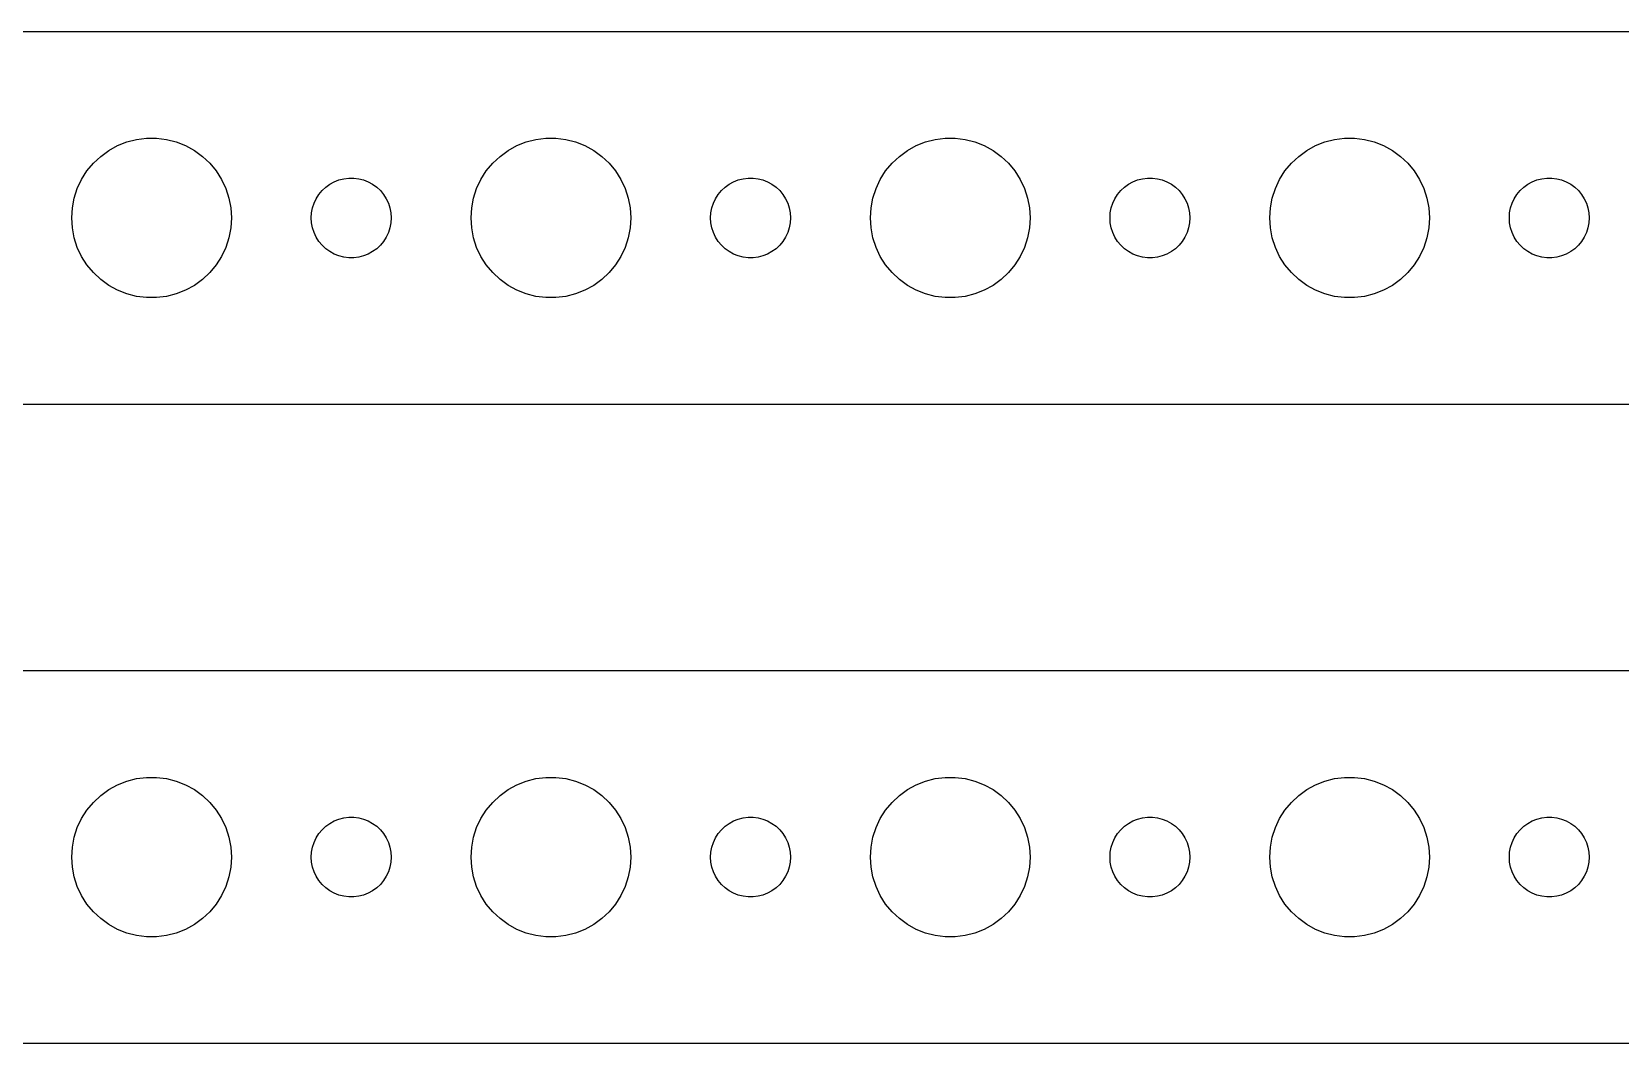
# Model space of a CAD drawing. Header units: metres. Extents: x -224 to 224, y 41 to 79.
# Drawn here: x 108 to 167.7, y 41 to 79 of the extents above; entities that cross this region are included whole.
import ezdxf

# ---------------------------------------------------------------- set-up
doc = ezdxf.new("R2010")
doc.units = ezdxf.units.M

msp = doc.modelspace()

# ---------------------------------------------------------------- linework, layer by layer
for p, q in [((219.814, 78.9901), (-219.814, 78.9901)), ((110.893, 74.533), (111.223, 74.7145)), ((111.223, 74.7145), (111.573, 74.8532)), ((111.573, 74.8532), (111.938, 74.9469)), ((111.938, 74.9469), (112.312, 74.9941)), ((112.312, 74.9941), (112.688, 74.9941)), ((112.688, 74.9941), (113.062, 74.9469)), ((113.062, 74.9469), (113.427, 74.8532)), ((113.427, 74.8532), (113.777, 74.7145)), ((113.777, 74.7145), (114.107, 74.533)), ((125.893, 74.533), (126.223, 74.7145)), ((126.223, 74.7145), (126.573, 74.8532)), ((126.573, 74.8532), (126.938, 74.9469)), ((126.938, 74.9469), (127.312, 74.9941)), ((127.312, 74.9941), (127.688, 74.9941)), ((127.688, 74.9941), (128.062, 74.9469)), ((128.062, 74.9469), (128.427, 74.8532)), ((128.427, 74.8532), (128.777, 74.7145)), ((128.777, 74.7145), (129.107, 74.533)), ((140.893, 74.533), (141.223, 74.7145)), ((141.223, 74.7145), (141.573, 74.8532)), ((141.573, 74.8532), (141.938, 74.9469)), ((141.938, 74.9469), (142.312, 74.9941)), ((142.312, 74.9941), (142.688, 74.9941)), ((142.688, 74.9941), (143.062, 74.9469)), ((143.062, 74.9469), (143.427, 74.8532)), ((143.427, 74.8532), (143.777, 74.7145)), ((143.777, 74.7145), (144.107, 74.533)), ((155.893, 74.533), (156.223, 74.7145)), ((156.223, 74.7145), (156.573, 74.8532)), ((156.573, 74.8532), (156.938, 74.9469)), ((156.938, 74.9469), (157.312, 74.9941)), ((157.312, 74.9941), (157.688, 74.9941)), ((157.688, 74.9941), (158.062, 74.9469)), ((158.062, 74.9469), (158.427, 74.8532)), ((158.427, 74.8532), (158.777, 74.7145)), ((158.777, 74.7145), (159.107, 74.533)), ((110.073, 73.7634), (110.313, 74.0536)), ((110.313, 74.0536), (110.588, 74.3115)), ((110.588, 74.3115), (110.893, 74.533)), ((114.107, 74.533), (114.412, 74.3115)), ((114.412, 74.3115), (114.687, 74.0536)), ((114.687, 74.0536), (114.927, 73.7634)), ((125.073, 73.7634), (125.313, 74.0536)), ((125.313, 74.0536), (125.588, 74.3115)), ((125.588, 74.3115), (125.893, 74.533)), ((129.107, 74.533), (129.412, 74.3115)), ((129.412, 74.3115), (129.687, 74.0536)), ((129.687, 74.0536), (129.927, 73.7634)), ((140.073, 73.7634), (140.313, 74.0536)), ((140.313, 74.0536), (140.588, 74.3115)), ((140.588, 74.3115), (140.893, 74.533)), ((144.107, 74.533), (144.412, 74.3115)), ((144.412, 74.3115), (144.687, 74.0536)), ((144.687, 74.0536), (144.927, 73.7634)), ((155.073, 73.7634), (155.313, 74.0536)), ((155.313, 74.0536), (155.588, 74.3115)), ((155.588, 74.3115), (155.893, 74.533)), ((159.107, 74.533), (159.412, 74.3115)), ((159.412, 74.3115), (159.687, 74.0536)), ((159.687, 74.0536), (159.927, 73.7634)), ((109.711, 73.1044), (109.871, 73.4453)), ((109.871, 73.4453), (110.073, 73.7634)), ((114.927, 73.7634), (115.129, 73.4453)), ((115.129, 73.4453), (115.289, 73.1044)), ((119.361, 73.3572), (119.536, 73.4266)), ((119.536, 73.4266), (119.719, 73.4734)), ((119.719, 73.4734), (119.906, 73.497)), ((119.906, 73.497), (120.094, 73.497)), ((120.094, 73.497), (120.281, 73.4734)), ((120.281, 73.4734), (120.464, 73.4266)), ((120.464, 73.4266), (120.639, 73.3572)), ((124.711, 73.1044), (124.871, 73.4453)), ((124.871, 73.4453), (125.073, 73.7634)), ((129.927, 73.7634), (130.129, 73.4453)), ((130.129, 73.4453), (130.289, 73.1044)), ((134.361, 73.3572), (134.536, 73.4266)), ((134.536, 73.4266), (134.719, 73.4734)), ((134.719, 73.4734), (134.906, 73.497)), ((134.906, 73.497), (135.094, 73.497)), ((135.094, 73.497), (135.281, 73.4734)), ((135.281, 73.4734), (135.464, 73.4266)), ((135.464, 73.4266), (135.639, 73.3572)), ((139.711, 73.1044), (139.871, 73.4453)), ((139.871, 73.4453), (140.073, 73.7634)), ((144.927, 73.7634), (145.129, 73.4453)), ((145.129, 73.4453), (145.289, 73.1044)), ((149.361, 73.3572), (149.536, 73.4266)), ((149.536, 73.4266), (149.719, 73.4734)), ((149.719, 73.4734), (149.906, 73.497)), ((149.906, 73.497), (150.094, 73.497)), ((150.094, 73.497), (150.281, 73.4734)), ((150.281, 73.4734), (150.464, 73.4266)), ((150.464, 73.4266), (150.639, 73.3572)), ((154.711, 73.1044), (154.871, 73.4453)), ((154.871, 73.4453), (155.073, 73.7634)), ((159.927, 73.7634), (160.129, 73.4453)), ((160.129, 73.4453), (160.289, 73.1044)), ((164.361, 73.3572), (164.536, 73.4266)), ((164.536, 73.4266), (164.719, 73.4734)), ((164.719, 73.4734), (164.906, 73.497)), ((164.906, 73.497), (165.094, 73.497)), ((165.094, 73.497), (165.281, 73.4734)), ((165.281, 73.4734), (165.464, 73.4266)), ((165.464, 73.4266), (165.639, 73.3572)), ((109.594, 72.7461), (109.711, 73.1044)), ((115.289, 73.1044), (115.406, 72.7461)), ((118.686, 72.7226), (118.786, 72.8817)), ((118.786, 72.8817), (118.907, 73.0268)), ((118.907, 73.0268), (119.044, 73.1558)), ((119.044, 73.1558), (119.196, 73.2665)), ((119.196, 73.2665), (119.361, 73.3572)), ((120.639, 73.3572), (120.804, 73.2665)), ((120.804, 73.2665), (120.956, 73.1558)), ((120.956, 73.1558), (121.093, 73.0268)), ((121.093, 73.0268), (121.214, 72.8817)), ((121.214, 72.8817), (121.314, 72.7226)), ((124.594, 72.7461), (124.711, 73.1044)), ((130.289, 73.1044), (130.406, 72.7461)), ((133.686, 72.7226), (133.786, 72.8817)), ((133.786, 72.8817), (133.907, 73.0268)), ((133.907, 73.0268), (134.044, 73.1558)), ((134.044, 73.1558), (134.196, 73.2665)), ((134.196, 73.2665), (134.361, 73.3572)), ((135.639, 73.3572), (135.804, 73.2665)), ((135.804, 73.2665), (135.956, 73.1558)), ((135.956, 73.1558), (136.093, 73.0268)), ((136.093, 73.0268), (136.214, 72.8817)), ((136.214, 72.8817), (136.314, 72.7226)), ((139.594, 72.7461), (139.711, 73.1044)), ((145.289, 73.1044), (145.406, 72.7461)), ((148.686, 72.7226), (148.786, 72.8817)), ((148.786, 72.8817), (148.907, 73.0268)), ((148.907, 73.0268), (149.044, 73.1558)), ((149.044, 73.1558), (149.196, 73.2665)), ((149.196, 73.2665), (149.361, 73.3572)), ((150.639, 73.3572), (150.804, 73.2665)), ((150.804, 73.2665), (150.956, 73.1558)), ((150.956, 73.1558), (151.093, 73.0268)), ((151.093, 73.0268), (151.214, 72.8817)), ((151.214, 72.8817), (151.314, 72.7226)), ((154.594, 72.7461), (154.711, 73.1044)), ((160.289, 73.1044), (160.406, 72.7461)), ((163.686, 72.7226), (163.786, 72.8817)), ((163.786, 72.8817), (163.907, 73.0268)), ((163.907, 73.0268), (164.044, 73.1558)), ((164.044, 73.1558), (164.196, 73.2665)), ((164.196, 73.2665), (164.361, 73.3572)), ((165.639, 73.3572), (165.804, 73.2665)), ((165.804, 73.2665), (165.956, 73.1558)), ((165.956, 73.1558), (166.093, 73.0268)), ((166.093, 73.0268), (166.214, 72.8817)), ((166.214, 72.8817), (166.314, 72.7226)), ((109.5, 72), (109.524, 72.376)), ((109.524, 72.376), (109.594, 72.7461)), ((115.406, 72.7461), (115.476, 72.376)), ((115.476, 72.376), (115.5, 72)), ((118.512, 72.188), (118.547, 72.373)), ((118.547, 72.373), (118.605, 72.5522)), ((118.605, 72.5522), (118.686, 72.7226)), ((121.314, 72.7226), (121.395, 72.5522)), ((121.395, 72.5522), (121.453, 72.373)), ((121.453, 72.373), (121.488, 72.188)), ((124.5, 72), (124.524, 72.376)), ((124.524, 72.376), (124.594, 72.7461)), ((130.406, 72.7461), (130.476, 72.376)), ((130.476, 72.376), (130.5, 72)), ((133.512, 72.188), (133.547, 72.373)), ((133.547, 72.373), (133.605, 72.5522)), ((133.605, 72.5522), (133.686, 72.7226)), ((136.314, 72.7226), (136.395, 72.5522)), ((136.395, 72.5522), (136.453, 72.373)), ((136.453, 72.373), (136.488, 72.188)), ((139.5, 72), (139.524, 72.376)), ((139.524, 72.376), (139.594, 72.7461)), ((145.406, 72.7461), (145.476, 72.376)), ((145.476, 72.376), (145.5, 72)), ((148.512, 72.188), (148.547, 72.373)), ((148.547, 72.373), (148.605, 72.5522)), ((148.605, 72.5522), (148.686, 72.7226)), ((151.314, 72.7226), (151.395, 72.5522)), ((151.395, 72.5522), (151.453, 72.373)), ((151.453, 72.373), (151.488, 72.188)), ((154.5, 72), (154.524, 72.376)), ((154.524, 72.376), (154.594, 72.7461)), ((160.406, 72.7461), (160.476, 72.376)), ((160.476, 72.376), (160.5, 72)), ((163.512, 72.188), (163.547, 72.373)), ((163.547, 72.373), (163.605, 72.5522)), ((163.605, 72.5522), (163.686, 72.7226)), ((166.314, 72.7226), (166.395, 72.5522)), ((166.395, 72.5522), (166.453, 72.373)), ((166.453, 72.373), (166.488, 72.188)), ((109.524, 71.624), (109.5, 72)), ((109.594, 71.2539), (109.524, 71.624)), ((115.476, 71.624), (115.406, 71.2539)), ((115.5, 72), (115.476, 71.624)), ((118.5, 72), (118.512, 72.188)), ((118.512, 71.812), (118.5, 72)), ((118.547, 71.627), (118.512, 71.812)), ((118.605, 71.4478), (118.547, 71.627)), ((121.453, 71.627), (121.395, 71.4478)), ((121.488, 71.812), (121.453, 71.627)), ((121.488, 72.188), (121.5, 72)), ((121.5, 72), (121.488, 71.812)), ((124.524, 71.624), (124.5, 72)), ((124.594, 71.2539), (124.524, 71.624)), ((130.476, 71.624), (130.406, 71.2539)), ((130.5, 72), (130.476, 71.624)), ((133.5, 72), (133.512, 72.188)), ((133.512, 71.812), (133.5, 72)), ((133.547, 71.627), (133.512, 71.812)), ((133.605, 71.4478), (133.547, 71.627)), ((136.453, 71.627), (136.395, 71.4478)), ((136.488, 71.812), (136.453, 71.627)), ((136.488, 72.188), (136.5, 72)), ((136.5, 72), (136.488, 71.812)), ((139.524, 71.624), (139.5, 72)), ((139.594, 71.2539), (139.524, 71.624)), ((145.476, 71.624), (145.406, 71.2539)), ((145.5, 72), (145.476, 71.624)), ((148.5, 72), (148.512, 72.188)), ((148.512, 71.812), (148.5, 72)), ((148.547, 71.627), (148.512, 71.812)), ((148.605, 71.4478), (148.547, 71.627)), ((151.453, 71.627), (151.395, 71.4478)), ((151.488, 71.812), (151.453, 71.627)), ((151.488, 72.188), (151.5, 72)), ((151.5, 72), (151.488, 71.812)), ((154.524, 71.624), (154.5, 72)), ((154.594, 71.2539), (154.524, 71.624)), ((160.476, 71.624), (160.406, 71.2539)), ((160.5, 72), (160.476, 71.624)), ((163.5, 72), (163.512, 72.188)), ((163.512, 71.812), (163.5, 72)), ((163.547, 71.627), (163.512, 71.812)), ((163.605, 71.4478), (163.547, 71.627)), ((166.453, 71.627), (166.395, 71.4478)), ((166.488, 71.812), (166.453, 71.627)), ((166.488, 72.188), (166.5, 72)), ((166.5, 72), (166.488, 71.812)), ((109.711, 70.8956), (109.594, 71.2539)), ((115.406, 71.2539), (115.289, 70.8956)), ((118.686, 71.2774), (118.605, 71.4478)), ((118.786, 71.1183), (118.686, 71.2774)), ((118.907, 70.9732), (118.786, 71.1183)), ((121.214, 71.1183), (121.093, 70.9732)), ((121.314, 71.2774), (121.214, 71.1183)), ((121.395, 71.4478), (121.314, 71.2774)), ((124.711, 70.8956), (124.594, 71.2539)), ((130.406, 71.2539), (130.289, 70.8956)), ((133.686, 71.2774), (133.605, 71.4478)), ((133.786, 71.1183), (133.686, 71.2774)), ((133.907, 70.9732), (133.786, 71.1183)), ((136.214, 71.1183), (136.093, 70.9732)), ((136.314, 71.2774), (136.214, 71.1183)), ((136.395, 71.4478), (136.314, 71.2774)), ((139.711, 70.8956), (139.594, 71.2539)), ((145.406, 71.2539), (145.289, 70.8956)), ((148.686, 71.2774), (148.605, 71.4478)), ((148.786, 71.1183), (148.686, 71.2774)), ((148.907, 70.9732), (148.786, 71.1183)), ((151.214, 71.1183), (151.093, 70.9732)), ((151.314, 71.2774), (151.214, 71.1183)), ((151.395, 71.4478), (151.314, 71.2774)), ((154.711, 70.8956), (154.594, 71.2539)), ((160.406, 71.2539), (160.289, 70.8956)), ((163.686, 71.2774), (163.605, 71.4478)), ((163.786, 71.1183), (163.686, 71.2774)), ((163.907, 70.9732), (163.786, 71.1183)), ((166.214, 71.1183), (166.093, 70.9732)), ((166.314, 71.2774), (166.214, 71.1183)), ((166.395, 71.4478), (166.314, 71.2774)), ((109.871, 70.5547), (109.711, 70.8956)), ((110.073, 70.2366), (109.871, 70.5547)), ((115.129, 70.5547), (114.927, 70.2366)), ((115.289, 70.8956), (115.129, 70.5547)), ((119.044, 70.8442), (118.907, 70.9732)), ((119.196, 70.7335), (119.044, 70.8442)), ((119.361, 70.6428), (119.196, 70.7335)), ((119.536, 70.5734), (119.361, 70.6428)), ((119.719, 70.5266), (119.536, 70.5734)), ((119.906, 70.503), (119.719, 70.5266)), ((120.094, 70.503), (119.906, 70.503)), ((120.281, 70.5266), (120.094, 70.503)), ((120.464, 70.5734), (120.281, 70.5266)), ((120.639, 70.6428), (120.464, 70.5734)), ((120.804, 70.7335), (120.639, 70.6428)), ((120.956, 70.8442), (120.804, 70.7335)), ((121.093, 70.9732), (120.956, 70.8442)), ((124.871, 70.5547), (124.711, 70.8956)), ((125.073, 70.2366), (124.871, 70.5547)), ((130.129, 70.5547), (129.927, 70.2366)), ((130.289, 70.8956), (130.129, 70.5547)), ((134.044, 70.8442), (133.907, 70.9732)), ((134.196, 70.7335), (134.044, 70.8442)), ((134.361, 70.6428), (134.196, 70.7335)), ((134.536, 70.5734), (134.361, 70.6428)), ((134.719, 70.5266), (134.536, 70.5734)), ((134.906, 70.503), (134.719, 70.5266)), ((135.094, 70.503), (134.906, 70.503)), ((135.281, 70.5266), (135.094, 70.503)), ((135.464, 70.5734), (135.281, 70.5266)), ((135.639, 70.6428), (135.464, 70.5734)), ((135.804, 70.7335), (135.639, 70.6428)), ((135.956, 70.8442), (135.804, 70.7335)), ((136.093, 70.9732), (135.956, 70.8442)), ((139.871, 70.5547), (139.711, 70.8956)), ((140.073, 70.2366), (139.871, 70.5547)), ((145.129, 70.5547), (144.927, 70.2366)), ((145.289, 70.8956), (145.129, 70.5547)), ((149.044, 70.8442), (148.907, 70.9732)), ((149.196, 70.7335), (149.044, 70.8442)), ((149.361, 70.6428), (149.196, 70.7335)), ((149.536, 70.5734), (149.361, 70.6428)), ((149.719, 70.5266), (149.536, 70.5734)), ((149.906, 70.503), (149.719, 70.5266)), ((150.094, 70.503), (149.906, 70.503)), ((150.281, 70.5266), (150.094, 70.503)), ((150.464, 70.5734), (150.281, 70.5266)), ((150.639, 70.6428), (150.464, 70.5734)), ((150.804, 70.7335), (150.639, 70.6428)), ((150.956, 70.8442), (150.804, 70.7335)), ((151.093, 70.9732), (150.956, 70.8442)), ((154.871, 70.5547), (154.711, 70.8956)), ((155.073, 70.2366), (154.871, 70.5547)), ((160.129, 70.5547), (159.927, 70.2366)), ((160.289, 70.8956), (160.129, 70.5547)), ((164.044, 70.8442), (163.907, 70.9732)), ((164.196, 70.7335), (164.044, 70.8442)), ((164.361, 70.6428), (164.196, 70.7335)), ((164.536, 70.5734), (164.361, 70.6428)), ((164.719, 70.5266), (164.536, 70.5734)), ((164.906, 70.503), (164.719, 70.5266)), ((165.094, 70.503), (164.906, 70.503)), ((165.281, 70.5266), (165.094, 70.503)), ((165.464, 70.5734), (165.281, 70.5266)), ((165.639, 70.6428), (165.464, 70.5734)), ((165.804, 70.7335), (165.639, 70.6428)), ((165.956, 70.8442), (165.804, 70.7335)), ((166.093, 70.9732), (165.956, 70.8442)), ((110.313, 69.9464), (110.073, 70.2366)), ((110.588, 69.6885), (110.313, 69.9464)), ((114.687, 69.9464), (114.412, 69.6885)), ((114.927, 70.2366), (114.687, 69.9464)), ((125.313, 69.9464), (125.073, 70.2366)), ((125.588, 69.6885), (125.313, 69.9464)), ((129.687, 69.9464), (129.412, 69.6885)), ((129.927, 70.2366), (129.687, 69.9464)), ((140.313, 69.9464), (140.073, 70.2366)), ((140.588, 69.6885), (140.313, 69.9464)), ((144.687, 69.9464), (144.412, 69.6885)), ((144.927, 70.2366), (144.687, 69.9464)), ((155.313, 69.9464), (155.073, 70.2366)), ((155.588, 69.6885), (155.313, 69.9464)), ((159.687, 69.9464), (159.412, 69.6885)), ((159.927, 70.2366), (159.687, 69.9464)), ((110.893, 69.467), (110.588, 69.6885)), ((111.223, 69.2855), (110.893, 69.467)), ((111.573, 69.1468), (111.223, 69.2855)), ((113.777, 69.2855), (113.427, 69.1468)), ((114.107, 69.467), (113.777, 69.2855)), ((114.412, 69.6885), (114.107, 69.467)), ((125.893, 69.467), (125.588, 69.6885)), ((126.223, 69.2855), (125.893, 69.467)), ((126.573, 69.1468), (126.223, 69.2855)), ((128.777, 69.2855), (128.427, 69.1468)), ((129.107, 69.467), (128.777, 69.2855)), ((129.412, 69.6885), (129.107, 69.467)), ((140.893, 69.467), (140.588, 69.6885)), ((141.223, 69.2855), (140.893, 69.467)), ((141.573, 69.1468), (141.223, 69.2855)), ((143.777, 69.2855), (143.427, 69.1468)), ((144.107, 69.467), (143.777, 69.2855)), ((144.412, 69.6885), (144.107, 69.467)), ((155.893, 69.467), (155.588, 69.6885)), ((156.223, 69.2855), (155.893, 69.467)), ((156.573, 69.1468), (156.223, 69.2855)), ((158.777, 69.2855), (158.427, 69.1468)), ((159.107, 69.467), (158.777, 69.2855)), ((159.412, 69.6885), (159.107, 69.467)), ((111.938, 69.0531), (111.573, 69.1468)), ((112.312, 69.0059), (111.938, 69.0531)), ((112.688, 69.0059), (112.312, 69.0059)), ((113.062, 69.0531), (112.688, 69.0059)), ((113.427, 69.1468), (113.062, 69.0531)), ((126.938, 69.0531), (126.573, 69.1468)), ((127.312, 69.0059), (126.938, 69.0531)), ((127.688, 69.0059), (127.312, 69.0059)), ((128.062, 69.0531), (127.688, 69.0059)), ((128.427, 69.1468), (128.062, 69.0531)), ((141.938, 69.0531), (141.573, 69.1468)), ((142.312, 69.0059), (141.938, 69.0531)), ((142.688, 69.0059), (142.312, 69.0059)), ((143.062, 69.0531), (142.688, 69.0059)), ((143.427, 69.1468), (143.062, 69.0531)), ((156.938, 69.0531), (156.573, 69.1468)), ((157.312, 69.0059), (156.938, 69.0531)), ((157.688, 69.0059), (157.312, 69.0059)), ((158.062, 69.0531), (157.688, 69.0059)), ((158.427, 69.1468), (158.062, 69.0531)), ((-219.814, 65.0099), (219.814, 65.0099)), ((219.814, 54.9901), (-219.814, 54.9901)), ((111.223, 50.7145), (111.573, 50.8532)), ((111.573, 50.8532), (111.938, 50.9469)), ((111.938, 50.9469), (112.312, 50.9941)), ((112.312, 50.9941), (112.688, 50.9941)), ((112.688, 50.9941), (113.062, 50.9469)), ((113.062, 50.9469), (113.427, 50.8532)), ((113.427, 50.8532), (113.777, 50.7145)), ((126.223, 50.7145), (126.573, 50.8532)), ((126.573, 50.8532), (126.938, 50.9469)), ((126.938, 50.9469), (127.312, 50.9941)), ((127.312, 50.9941), (127.688, 50.9941)), ((127.688, 50.9941), (128.062, 50.9469)), ((128.062, 50.9469), (128.427, 50.8532)), ((128.427, 50.8532), (128.777, 50.7145)), ((141.223, 50.7145), (141.573, 50.8532)), ((141.573, 50.8532), (141.938, 50.9469)), ((141.938, 50.9469), (142.312, 50.9941)), ((142.312, 50.9941), (142.688, 50.9941)), ((142.688, 50.9941), (143.062, 50.9469)), ((143.062, 50.9469), (143.427, 50.8532)), ((143.427, 50.8532), (143.777, 50.7145)), ((156.223, 50.7145), (156.573, 50.8532)), ((156.573, 50.8532), (156.938, 50.9469)), ((156.938, 50.9469), (157.312, 50.9941)), ((157.312, 50.9941), (157.688, 50.9941)), ((157.688, 50.9941), (158.062, 50.9469)), ((158.062, 50.9469), (158.427, 50.8532)), ((158.427, 50.8532), (158.777, 50.7145)), ((110.313, 50.0536), (110.588, 50.3115)), ((110.588, 50.3115), (110.893, 50.533)), ((110.893, 50.533), (111.223, 50.7145)), ((113.777, 50.7145), (114.107, 50.533)), ((114.107, 50.533), (114.412, 50.3115)), ((114.412, 50.3115), (114.687, 50.0536)), ((125.313, 50.0536), (125.588, 50.3115)), ((125.588, 50.3115), (125.893, 50.533)), ((125.893, 50.533), (126.223, 50.7145)), ((128.777, 50.7145), (129.107, 50.533)), ((129.107, 50.533), (129.412, 50.3115)), ((129.412, 50.3115), (129.687, 50.0536)), ((140.313, 50.0536), (140.588, 50.3115)), ((140.588, 50.3115), (140.893, 50.533)), ((140.893, 50.533), (141.223, 50.7145)), ((143.777, 50.7145), (144.107, 50.533)), ((144.107, 50.533), (144.412, 50.3115)), ((144.412, 50.3115), (144.687, 50.0536)), ((155.313, 50.0536), (155.588, 50.3115)), ((155.588, 50.3115), (155.893, 50.533)), ((155.893, 50.533), (156.223, 50.7145)), ((158.777, 50.7145), (159.107, 50.533)), ((159.107, 50.533), (159.412, 50.3115)), ((159.412, 50.3115), (159.687, 50.0536)), ((109.871, 49.4453), (110.073, 49.7634)), ((110.073, 49.7634), (110.313, 50.0536)), ((114.687, 50.0536), (114.927, 49.7634)), ((114.927, 49.7634), (115.129, 49.4453)), ((124.871, 49.4453), (125.073, 49.7634)), ((125.073, 49.7634), (125.313, 50.0536)), ((129.687, 50.0536), (129.927, 49.7634)), ((129.927, 49.7634), (130.129, 49.4453)), ((139.871, 49.4453), (140.073, 49.7634)), ((140.073, 49.7634), (140.313, 50.0536)), ((144.687, 50.0536), (144.927, 49.7634)), ((144.927, 49.7634), (145.129, 49.4453)), ((154.871, 49.4453), (155.073, 49.7634)), ((155.073, 49.7634), (155.313, 50.0536)), ((159.687, 50.0536), (159.927, 49.7634)), ((159.927, 49.7634), (160.129, 49.4453)), ((109.594, 48.7461), (109.711, 49.1044)), ((109.711, 49.1044), (109.871, 49.4453)), ((115.129, 49.4453), (115.289, 49.1044)), ((115.289, 49.1044), (115.406, 48.7461)), ((118.786, 48.8817), (118.907, 49.0268)), ((118.907, 49.0268), (119.044, 49.1558)), ((119.044, 49.1558), (119.196, 49.2665)), ((119.196, 49.2665), (119.361, 49.3572)), ((119.361, 49.3572), (119.536, 49.4266)), ((119.536, 49.4266), (119.719, 49.4734)), ((119.719, 49.4734), (119.906, 49.497)), ((119.906, 49.497), (120.094, 49.497)), ((120.094, 49.497), (120.281, 49.4734)), ((120.281, 49.4734), (120.464, 49.4266)), ((120.464, 49.4266), (120.639, 49.3572)), ((120.639, 49.3572), (120.804, 49.2665)), ((120.804, 49.2665), (120.956, 49.1558)), ((120.956, 49.1558), (121.093, 49.0268)), ((121.093, 49.0268), (121.214, 48.8817)), ((124.594, 48.7461), (124.711, 49.1044)), ((124.711, 49.1044), (124.871, 49.4453)), ((130.129, 49.4453), (130.289, 49.1044)), ((130.289, 49.1044), (130.406, 48.7461)), ((133.786, 48.8817), (133.907, 49.0268)), ((133.907, 49.0268), (134.044, 49.1558)), ((134.044, 49.1558), (134.196, 49.2665)), ((134.196, 49.2665), (134.361, 49.3572)), ((134.361, 49.3572), (134.536, 49.4266)), ((134.536, 49.4266), (134.719, 49.4734)), ((134.719, 49.4734), (134.906, 49.497)), ((134.906, 49.497), (135.094, 49.497)), ((135.094, 49.497), (135.281, 49.4734)), ((135.281, 49.4734), (135.464, 49.4266)), ((135.464, 49.4266), (135.639, 49.3572)), ((135.639, 49.3572), (135.804, 49.2665)), ((135.804, 49.2665), (135.956, 49.1558)), ((135.956, 49.1558), (136.093, 49.0268)), ((136.093, 49.0268), (136.214, 48.8817)), ((139.594, 48.7461), (139.711, 49.1044)), ((139.711, 49.1044), (139.871, 49.4453)), ((145.129, 49.4453), (145.289, 49.1044)), ((145.289, 49.1044), (145.406, 48.7461)), ((148.786, 48.8817), (148.907, 49.0268)), ((148.907, 49.0268), (149.044, 49.1558)), ((149.044, 49.1558), (149.196, 49.2665)), ((149.196, 49.2665), (149.361, 49.3572)), ((149.361, 49.3572), (149.536, 49.4266)), ((149.536, 49.4266), (149.719, 49.4734)), ((149.719, 49.4734), (149.906, 49.497)), ((149.906, 49.497), (150.094, 49.497)), ((150.094, 49.497), (150.281, 49.4734)), ((150.281, 49.4734), (150.464, 49.4266)), ((150.464, 49.4266), (150.639, 49.3572)), ((150.639, 49.3572), (150.804, 49.2665)), ((150.804, 49.2665), (150.956, 49.1558)), ((150.956, 49.1558), (151.093, 49.0268)), ((151.093, 49.0268), (151.214, 48.8817)), ((154.594, 48.7461), (154.711, 49.1044)), ((154.711, 49.1044), (154.871, 49.4453)), ((160.129, 49.4453), (160.289, 49.1044)), ((160.289, 49.1044), (160.406, 48.7461)), ((163.786, 48.8817), (163.907, 49.0268)), ((163.907, 49.0268), (164.044, 49.1558)), ((164.044, 49.1558), (164.196, 49.2665)), ((164.196, 49.2665), (164.361, 49.3572)), ((164.361, 49.3572), (164.536, 49.4266)), ((164.536, 49.4266), (164.719, 49.4734)), ((164.719, 49.4734), (164.906, 49.497)), ((164.906, 49.497), (165.094, 49.497)), ((165.094, 49.497), (165.281, 49.4734)), ((165.281, 49.4734), (165.464, 49.4266)), ((165.464, 49.4266), (165.639, 49.3572)), ((165.639, 49.3572), (165.804, 49.2665)), ((165.804, 49.2665), (165.956, 49.1558)), ((165.956, 49.1558), (166.093, 49.0268)), ((166.093, 49.0268), (166.214, 48.8817)), ((109.5, 48), (109.524, 48.376)), ((109.524, 48.376), (109.594, 48.7461)), ((115.406, 48.7461), (115.476, 48.376)), ((115.476, 48.376), (115.5, 48)), ((118.512, 48.188), (118.547, 48.373)), ((118.547, 48.373), (118.605, 48.5522)), ((118.605, 48.5522), (118.686, 48.7226)), ((118.686, 48.7226), (118.786, 48.8817)), ((121.214, 48.8817), (121.314, 48.7226)), ((121.314, 48.7226), (121.395, 48.5522)), ((121.395, 48.5522), (121.453, 48.373)), ((121.453, 48.373), (121.488, 48.188)), ((124.5, 48), (124.524, 48.376)), ((124.524, 48.376), (124.594, 48.7461)), ((130.406, 48.7461), (130.476, 48.376)), ((130.476, 48.376), (130.5, 48)), ((133.512, 48.188), (133.547, 48.373)), ((133.547, 48.373), (133.605, 48.5522)), ((133.605, 48.5522), (133.686, 48.7226)), ((133.686, 48.7226), (133.786, 48.8817)), ((136.214, 48.8817), (136.314, 48.7226)), ((136.314, 48.7226), (136.395, 48.5522)), ((136.395, 48.5522), (136.453, 48.373)), ((136.453, 48.373), (136.488, 48.188)), ((139.5, 48), (139.524, 48.376)), ((139.524, 48.376), (139.594, 48.7461)), ((145.406, 48.7461), (145.476, 48.376)), ((145.476, 48.376), (145.5, 48)), ((148.512, 48.188), (148.547, 48.373)), ((148.547, 48.373), (148.605, 48.5522)), ((148.605, 48.5522), (148.686, 48.7226)), ((148.686, 48.7226), (148.786, 48.8817)), ((151.214, 48.8817), (151.314, 48.7226)), ((151.314, 48.7226), (151.395, 48.5522)), ((151.395, 48.5522), (151.453, 48.373)), ((151.453, 48.373), (151.488, 48.188)), ((154.5, 48), (154.524, 48.376)), ((154.524, 48.376), (154.594, 48.7461)), ((160.406, 48.7461), (160.476, 48.376)), ((160.476, 48.376), (160.5, 48)), ((163.512, 48.188), (163.547, 48.373)), ((163.547, 48.373), (163.605, 48.5522)), ((163.605, 48.5522), (163.686, 48.7226)), ((163.686, 48.7226), (163.786, 48.8817)), ((166.214, 48.8817), (166.314, 48.7226)), ((166.314, 48.7226), (166.395, 48.5522)), ((166.395, 48.5522), (166.453, 48.373)), ((166.453, 48.373), (166.488, 48.188)), ((109.524, 47.624), (109.5, 48)), ((115.5, 48), (115.476, 47.624)), ((118.5, 48), (118.512, 48.188)), ((118.512, 47.812), (118.5, 48)), ((118.547, 47.627), (118.512, 47.812)), ((121.488, 47.812), (121.453, 47.627)), ((121.488, 48.188), (121.5, 48)), ((121.5, 48), (121.488, 47.812)), ((124.524, 47.624), (124.5, 48)), ((130.5, 48), (130.476, 47.624)), ((133.5, 48), (133.512, 48.188)), ((133.512, 47.812), (133.5, 48)), ((133.547, 47.627), (133.512, 47.812)), ((136.488, 47.812), (136.453, 47.627)), ((136.488, 48.188), (136.5, 48)), ((136.5, 48), (136.488, 47.812)), ((139.524, 47.624), (139.5, 48)), ((145.5, 48), (145.476, 47.624)), ((148.5, 48), (148.512, 48.188)), ((148.512, 47.812), (148.5, 48)), ((148.547, 47.627), (148.512, 47.812)), ((151.488, 47.812), (151.453, 47.627)), ((151.488, 48.188), (151.5, 48)), ((151.5, 48), (151.488, 47.812)), ((154.524, 47.624), (154.5, 48)), ((160.5, 48), (160.476, 47.624)), ((163.5, 48), (163.512, 48.188)), ((163.512, 47.812), (163.5, 48)), ((163.547, 47.627), (163.512, 47.812)), ((166.488, 47.812), (166.453, 47.627)), ((166.488, 48.188), (166.5, 48)), ((166.5, 48), (166.488, 47.812)), ((109.594, 47.2539), (109.524, 47.624)), ((109.711, 46.8956), (109.594, 47.2539)), ((115.406, 47.2539), (115.289, 46.8956)), ((115.476, 47.624), (115.406, 47.2539)), ((118.605, 47.4478), (118.547, 47.627)), ((118.686, 47.2774), (118.605, 47.4478)), ((118.786, 47.1183), (118.686, 47.2774)), ((121.314, 47.2774), (121.214, 47.1183)), ((121.395, 47.4478), (121.314, 47.2774)), ((121.453, 47.627), (121.395, 47.4478)), ((124.594, 47.2539), (124.524, 47.624)), ((124.711, 46.8956), (124.594, 47.2539)), ((130.406, 47.2539), (130.289, 46.8956)), ((130.476, 47.624), (130.406, 47.2539)), ((133.605, 47.4478), (133.547, 47.627)), ((133.686, 47.2774), (133.605, 47.4478)), ((133.786, 47.1183), (133.686, 47.2774)), ((136.314, 47.2774), (136.214, 47.1183)), ((136.395, 47.4478), (136.314, 47.2774)), ((136.453, 47.627), (136.395, 47.4478)), ((139.594, 47.2539), (139.524, 47.624)), ((139.711, 46.8956), (139.594, 47.2539)), ((145.406, 47.2539), (145.289, 46.8956)), ((145.476, 47.624), (145.406, 47.2539)), ((148.605, 47.4478), (148.547, 47.627)), ((148.686, 47.2774), (148.605, 47.4478)), ((148.786, 47.1183), (148.686, 47.2774)), ((151.314, 47.2774), (151.214, 47.1183)), ((151.395, 47.4478), (151.314, 47.2774)), ((151.453, 47.627), (151.395, 47.4478)), ((154.594, 47.2539), (154.524, 47.624)), ((154.711, 46.8956), (154.594, 47.2539)), ((160.406, 47.2539), (160.289, 46.8956)), ((160.476, 47.624), (160.406, 47.2539)), ((163.605, 47.4478), (163.547, 47.627)), ((163.686, 47.2774), (163.605, 47.4478)), ((163.786, 47.1183), (163.686, 47.2774)), ((166.314, 47.2774), (166.214, 47.1183)), ((166.395, 47.4478), (166.314, 47.2774)), ((166.453, 47.627), (166.395, 47.4478)), ((109.871, 46.5547), (109.711, 46.8956)), ((110.073, 46.2366), (109.871, 46.5547)), ((115.129, 46.5547), (114.927, 46.2366)), ((115.289, 46.8956), (115.129, 46.5547)), ((118.907, 46.9732), (118.786, 47.1183)), ((119.044, 46.8442), (118.907, 46.9732)), ((119.196, 46.7335), (119.044, 46.8442)), ((119.361, 46.6428), (119.196, 46.7335)), ((119.536, 46.5734), (119.361, 46.6428)), ((119.719, 46.5266), (119.536, 46.5734)), ((120.464, 46.5734), (120.281, 46.5266)), ((120.639, 46.6428), (120.464, 46.5734)), ((120.804, 46.7335), (120.639, 46.6428)), ((120.956, 46.8442), (120.804, 46.7335)), ((121.093, 46.9732), (120.956, 46.8442)), ((121.214, 47.1183), (121.093, 46.9732)), ((124.871, 46.5547), (124.711, 46.8956)), ((125.073, 46.2366), (124.871, 46.5547)), ((130.129, 46.5547), (129.927, 46.2366)), ((130.289, 46.8956), (130.129, 46.5547)), ((133.907, 46.9732), (133.786, 47.1183)), ((134.044, 46.8442), (133.907, 46.9732)), ((134.196, 46.7335), (134.044, 46.8442)), ((134.361, 46.6428), (134.196, 46.7335)), ((134.536, 46.5734), (134.361, 46.6428)), ((134.719, 46.5266), (134.536, 46.5734)), ((135.464, 46.5734), (135.281, 46.5266)), ((135.639, 46.6428), (135.464, 46.5734)), ((135.804, 46.7335), (135.639, 46.6428)), ((135.956, 46.8442), (135.804, 46.7335)), ((136.093, 46.9732), (135.956, 46.8442)), ((136.214, 47.1183), (136.093, 46.9732)), ((139.871, 46.5547), (139.711, 46.8956)), ((140.073, 46.2366), (139.871, 46.5547)), ((145.129, 46.5547), (144.927, 46.2366)), ((145.289, 46.8956), (145.129, 46.5547)), ((148.907, 46.9732), (148.786, 47.1183)), ((149.044, 46.8442), (148.907, 46.9732)), ((149.196, 46.7335), (149.044, 46.8442)), ((149.361, 46.6428), (149.196, 46.7335)), ((149.536, 46.5734), (149.361, 46.6428)), ((149.719, 46.5266), (149.536, 46.5734)), ((150.464, 46.5734), (150.281, 46.5266)), ((150.639, 46.6428), (150.464, 46.5734)), ((150.804, 46.7335), (150.639, 46.6428)), ((150.956, 46.8442), (150.804, 46.7335)), ((151.093, 46.9732), (150.956, 46.8442)), ((151.214, 47.1183), (151.093, 46.9732)), ((154.871, 46.5547), (154.711, 46.8956)), ((155.073, 46.2366), (154.871, 46.5547)), ((160.129, 46.5547), (159.927, 46.2366)), ((160.289, 46.8956), (160.129, 46.5547)), ((163.907, 46.9732), (163.786, 47.1183)), ((164.044, 46.8442), (163.907, 46.9732)), ((164.196, 46.7335), (164.044, 46.8442)), ((164.361, 46.6428), (164.196, 46.7335)), ((164.536, 46.5734), (164.361, 46.6428)), ((164.719, 46.5266), (164.536, 46.5734)), ((165.464, 46.5734), (165.281, 46.5266)), ((165.639, 46.6428), (165.464, 46.5734)), ((165.804, 46.7335), (165.639, 46.6428)), ((165.956, 46.8442), (165.804, 46.7335)), ((166.093, 46.9732), (165.956, 46.8442)), ((166.214, 47.1183), (166.093, 46.9732)), ((110.313, 45.9464), (110.073, 46.2366)), ((110.588, 45.6885), (110.313, 45.9464)), ((114.687, 45.9464), (114.412, 45.6885)), ((114.927, 46.2366), (114.687, 45.9464)), ((119.906, 46.503), (119.719, 46.5266)), ((120.094, 46.503), (119.906, 46.503)), ((120.281, 46.5266), (120.094, 46.503)), ((125.313, 45.9464), (125.073, 46.2366)), ((125.588, 45.6885), (125.313, 45.9464)), ((129.687, 45.9464), (129.412, 45.6885)), ((129.927, 46.2366), (129.687, 45.9464)), ((134.906, 46.503), (134.719, 46.5266)), ((135.094, 46.503), (134.906, 46.503)), ((135.281, 46.5266), (135.094, 46.503)), ((140.313, 45.9464), (140.073, 46.2366)), ((140.588, 45.6885), (140.313, 45.9464)), ((144.687, 45.9464), (144.412, 45.6885)), ((144.927, 46.2366), (144.687, 45.9464)), ((149.906, 46.503), (149.719, 46.5266)), ((150.094, 46.503), (149.906, 46.503)), ((150.281, 46.5266), (150.094, 46.503)), ((155.313, 45.9464), (155.073, 46.2366)), ((155.588, 45.6885), (155.313, 45.9464)), ((159.687, 45.9464), (159.412, 45.6885)), ((159.927, 46.2366), (159.687, 45.9464)), ((164.906, 46.503), (164.719, 46.5266)), ((165.094, 46.503), (164.906, 46.503)), ((165.281, 46.5266), (165.094, 46.503)), ((110.893, 45.467), (110.588, 45.6885)), ((111.223, 45.2855), (110.893, 45.467)), ((114.107, 45.467), (113.777, 45.2855)), ((114.412, 45.6885), (114.107, 45.467)), ((125.893, 45.467), (125.588, 45.6885)), ((126.223, 45.2855), (125.893, 45.467)), ((129.107, 45.467), (128.777, 45.2855)), ((129.412, 45.6885), (129.107, 45.467)), ((140.893, 45.467), (140.588, 45.6885)), ((141.223, 45.2855), (140.893, 45.467)), ((144.107, 45.467), (143.777, 45.2855)), ((144.412, 45.6885), (144.107, 45.467)), ((155.893, 45.467), (155.588, 45.6885)), ((156.223, 45.2855), (155.893, 45.467)), ((159.107, 45.467), (158.777, 45.2855)), ((159.412, 45.6885), (159.107, 45.467)), ((111.573, 45.1468), (111.223, 45.2855)), ((111.938, 45.0531), (111.573, 45.1468)), ((112.312, 45.0059), (111.938, 45.0531)), ((112.688, 45.0059), (112.312, 45.0059)), ((113.062, 45.0531), (112.688, 45.0059)), ((113.427, 45.1468), (113.062, 45.0531)), ((113.777, 45.2855), (113.427, 45.1468)), ((126.573, 45.1468), (126.223, 45.2855)), ((126.938, 45.0531), (126.573, 45.1468)), ((127.312, 45.0059), (126.938, 45.0531)), ((127.688, 45.0059), (127.312, 45.0059)), ((128.062, 45.0531), (127.688, 45.0059)), ((128.427, 45.1468), (128.062, 45.0531)), ((128.777, 45.2855), (128.427, 45.1468)), ((141.573, 45.1468), (141.223, 45.2855)), ((141.938, 45.0531), (141.573, 45.1468)), ((142.312, 45.0059), (141.938, 45.0531)), ((142.688, 45.0059), (142.312, 45.0059)), ((143.062, 45.0531), (142.688, 45.0059)), ((143.427, 45.1468), (143.062, 45.0531)), ((143.777, 45.2855), (143.427, 45.1468)), ((156.573, 45.1468), (156.223, 45.2855)), ((156.938, 45.0531), (156.573, 45.1468)), ((157.312, 45.0059), (156.938, 45.0531)), ((157.688, 45.0059), (157.312, 45.0059)), ((158.062, 45.0531), (157.688, 45.0059)), ((158.427, 45.1468), (158.062, 45.0531)), ((158.777, 45.2855), (158.427, 45.1468)), ((-219.814, 41.0099), (219.814, 41.0099))]:
    msp.add_line(p, q)

doc.saveas('drawing.dxf')
